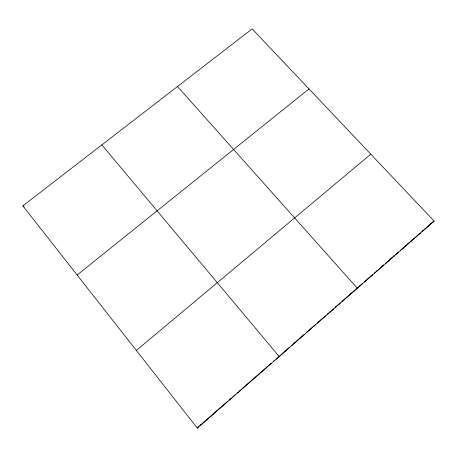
<?xml version="1.0" encoding="UTF-8"?>
<svg xmlns="http://www.w3.org/2000/svg" width="457" height="457" viewBox="0 0 457 457"><rect width="100%" height="100%" fill="white"/><g stroke="black" fill="none" stroke-linecap="round" stroke-linejoin="round"><path stroke-width="0.69" d="M232.442 397.413L232.464 397.122M229.277 400.178L229.323 399.869M226.106 402.948L226.181 402.623M222.936 405.719L223.027 405.376M219.754 408.501L219.868 408.135M216.567 411.289L216.704 410.9M213.373 414.076L213.533 413.671M210.174 416.875L210.357 416.447M206.97 419.675L207.175 419.229M203.759 422.479L203.988 422.017M200.543 425.29L200.794 424.804M197.321 428.106L434.15 221.102L252.167 28.894L22.85 205.85L197.321 428.106L197.847 427.124M197.595 427.603L198.658 426.672M199.726 425.741L227.752 401.246M229.848 399.412L231.419 398.041M233.51 396.213L235.081 394.842M237.166 393.014L238.748 391.895M239.251 391.192L267.676 366.354M268.699 365.457L271.258 363.224M273.303 361.436L274.834 360.093M289.572 347.217L276.125 359.231M304.179 334.45L291.086 345.892L291.463 345.823M314.679 325.27L306.184 332.696L306.658 332.542M317.169 323.093L325.613 315.718M334.992 307.515L340.402 302.791M347.748 296.37L341.876 301.506L342.584 301.14M348.24 295.942L362.304 283.648M364.223 281.969L372.843 274.44M374.277 273.183L380.464 268.031M380.944 267.356L383.789 264.871M385.685 263.209L394.665 255.36M395.608 254.538L398.435 252.07M400.315 250.43L412.945 239.388M413.882 238.571L417.384 235.755M418.069 234.909L420.389 232.881M422.245 231.259L432.87 221.976M136.352 350.439L370.793 154.186M77.13 274.994L309.006 88.926M432.059 222.525L434.15 221.102M430.106 224.393L431.368 223.536M427.335 226.815L428.58 225.969M424.97 228.963L425.787 228.414M421.782 231.665L422.993 230.854M418.995 234.098L420.194 233.304M413.414 238.977L414.573 238.217M410.615 241.422L411.757 240.673M407.815 243.872L408.941 243.141M405.005 246.329L406.113 245.609M402.194 248.785L403.285 248.082M396.55 253.715L397.607 253.047M393.723 256.188L394.762 255.532M390.895 258.662L391.912 258.022M388.056 261.141L389.061 260.519M385.217 263.626L386.199 263.015M382.366 266.111L383.332 265.523M376.659 271.104L377.591 270.544M370.93 276.108L371.827 275.582M368.062 278.616L368.936 278.107M365.183 281.129L366.04 280.638M359.413 286.173L360.236 285.711M356.523 288.698L357.323 288.253L177.493 86.516M353.604 291.252L354.386 290.823M350.679 293.805L351.444 293.394M344.812 298.935L345.543 298.552M338.928 304.076L339.62 303.734M335.981 306.658L336.649 306.327M333.673 308.926L327.098 314.422L327.709 314.142M330.063 311.828L330.691 311.531M324.122 317.015L324.716 316.758M321.145 319.62L321.722 319.374M318.163 322.225L318.718 322.002M315.176 324.836L315.713 324.63M312.188 327.452L312.697 327.263M309.189 330.068L309.68 329.897M303.174 335.324L303.631 335.187M300.163 337.957L300.597 337.837M297.141 340.596L297.558 340.499M294.119 343.241L294.514 343.156M288.053 348.542L288.407 348.497M285.008 351.199L285.345 351.17M281.963 353.867L282.277 353.849M278.913 356.529L279.204 356.54L101.842 144.892M22.85 205.85L24.21 206.804"/></g></svg>
